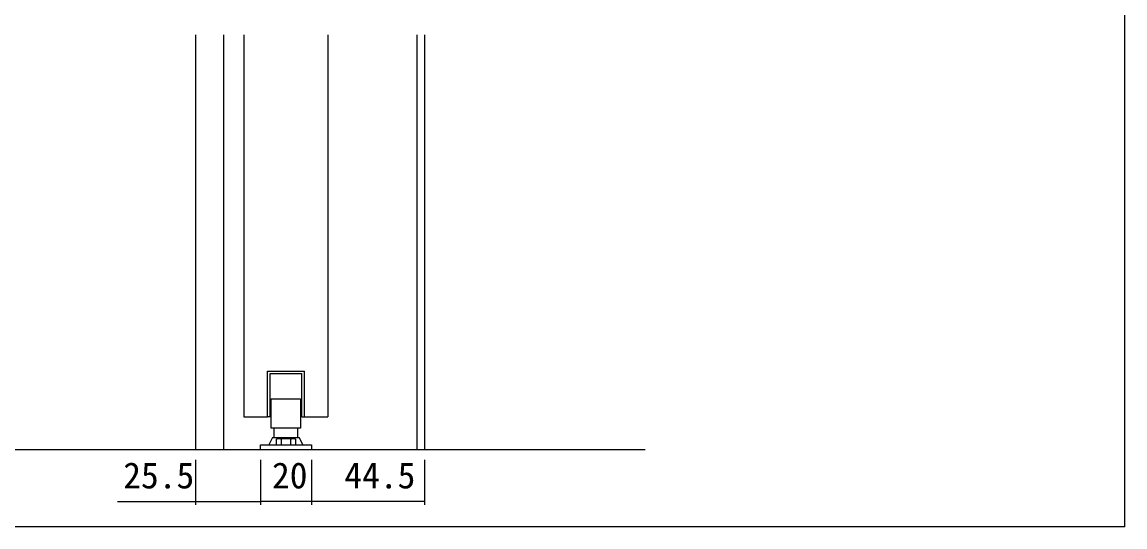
# Model space of a CAD drawing. Units: millimetres, scale not verified. Extents: x -800 to 800, y -554 to 554.
# Drawn here: x -281.5 to 152.1, y -26.7 to 172 of the extents above; entities that cross this region are included whole.
import ezdxf
from ezdxf.enums import TextEntityAlignment as Align

# ---------------------------------------------------------------- set-up
doc = ezdxf.new("R2010")
doc.units = ezdxf.units.MM
doc.header["$LTSCALE"] = 4
doc.layers.add('1-0', color=7, linetype='Continuous', lineweight=25)
doc.layers.add('2-0', color=7, linetype='Continuous', lineweight=25)
doc.styles.add('ＭＳ ゴシック', font='')
doc.styles.get('ＭＳ ゴシック').set_extended_font_data('MS Gothic')

msp = doc.modelspace()

# ---------------------------------------------------------------- linework, layer by layer
at = {"layer": '1-0'}
msp.add_line((152.147, -26.723), (152.147, 534.277), dxfattribs=at)
msp.add_line((152.147, -26.723), (152.147, 534.277), dxfattribs=at)
msp.add_lwpolyline([(152.147, -26.723), (-779.853, -26.723), (-779.853, 534.277)], dxfattribs=at)
msp.add_lwpolyline([(152.147, -26.723), (-779.853, -26.723), (-779.853, 534.277)], dxfattribs=at)
at = {"layer": '2-0'}
for p, q in [((-213.277, 167.021), (-213.277, 3.653)), ((-202.277, 167.021), (-202.277, 3.653)), ((-194.277, 167.021), (-194.277, 16.653)), ((-161.277, 167.021), (-161.277, 16.653)), ((-126.277, 167.021), (-126.277, 3.653)), ((-123.277, 167.021), (-123.277, 3.653)), ((-185.027, 16.653), (-185.027, 34.653)), ((-185.027, 34.653), (-170.527, 34.653)), ((-184.027, 16.653), (-184.027, 33.653)), ((-184.027, 33.653), (-171.527, 33.653)), ((-171.527, 16.653), (-171.527, 33.653)), ((-170.527, 16.653), (-170.527, 34.653)), ((-194.277, 16.653), (-185.027, 16.653)), ((-184.027, 16.653), (-185.027, 16.653)), ((-171.527, 16.653), (-170.527, 16.653)), ((-170.527, 16.653), (-161.277, 16.653)), ((-182.53, 12.159), (-182.53, 8.46)), ((-173.024, 8.46), (-173.024, 12.159)), ((-183.031, 8.46), (-184.475, 5.654)), ((-183.031, 8.46), (-172.524, 8.46)), ((-171.101, 5.692), (-172.524, 8.46)), ((-36.529, 3.653), (-593.177, 3.653)), ((-213.277, -0.347), (-213.277, -17.954)), ((-187.777, -0.347), (-187.777, -17.954)), ((-167.777, -0.347), (-167.777, -17.954)), ((-123.277, -0.347), (-123.277, -17.954)), ((-243.979, -16.704), (-187.777, -16.704)), ((-213.433, -16.704), (-213.121, -16.704)), ((-187.933, -16.704), (-187.621, -16.704)), ((-167.777, -16.704), (-187.777, -16.704)), ((-167.621, -16.704), (-167.933, -16.704)), ((-123.277, -16.704), (-167.777, -16.704)), ((-123.121, -16.704), (-123.433, -16.704))]:
    msp.add_line(p, q, dxfattribs=at)
for points in [[(-172.023, 12.159), (-183.531, 12.159), (-183.531, 23.653), (-172.023, 23.653)], [(-167.777, 3.653), (-187.777, 3.653), (-187.777, 5.654), (-167.777, 5.654)]]:
    msp.add_lwpolyline(points, close=True, dxfattribs=at)
for points in [[(-181.533, 5.654), (-181.533, 7.808), (-180.929, 8.156), (-174.625, 8.156), (-174.022, 7.808), (-174.022, 5.654)], [(-179.781, 7.881), (-179.655, 7.808), (-179.655, 5.654)], [(-175.899, 5.654), (-175.899, 7.808), (-175.774, 7.881)]]:
    msp.add_lwpolyline(points, dxfattribs=at)
for centre, radius, start, end in [((-180.594, 6.472), 1.626, 60, 120), ((-177.777, 1.884), 6.214, 72.41206, 107.58794), ((-174.961, 6.472), 1.626, 60, 120), ((-213.277, -16.704), 0.156, 0, 180), ((-187.777, -16.704), 0.156, 180, 0), ((-167.777, -16.704), 0.156, 0, 180), ((-123.277, -16.704), 0.156, 0, 180)]:
    msp.add_arc(centre, radius, start, end, dxfattribs=at)

# ---------------------------------------------------------------- texts
at = {"layer": '2-0', "style": 'ＭＳ ゴシック'}
for s, p in [('25.5', (-241.748, -14.632)), ('20', (-183.246, -14.632)), ('44.5', (-154.795, -14.632))]:
    msp.add_text(s, height=10.26, dxfattribs=at).set_placement(p, align=Align.BOTTOM_LEFT)

doc.saveas('drawing.dxf')
